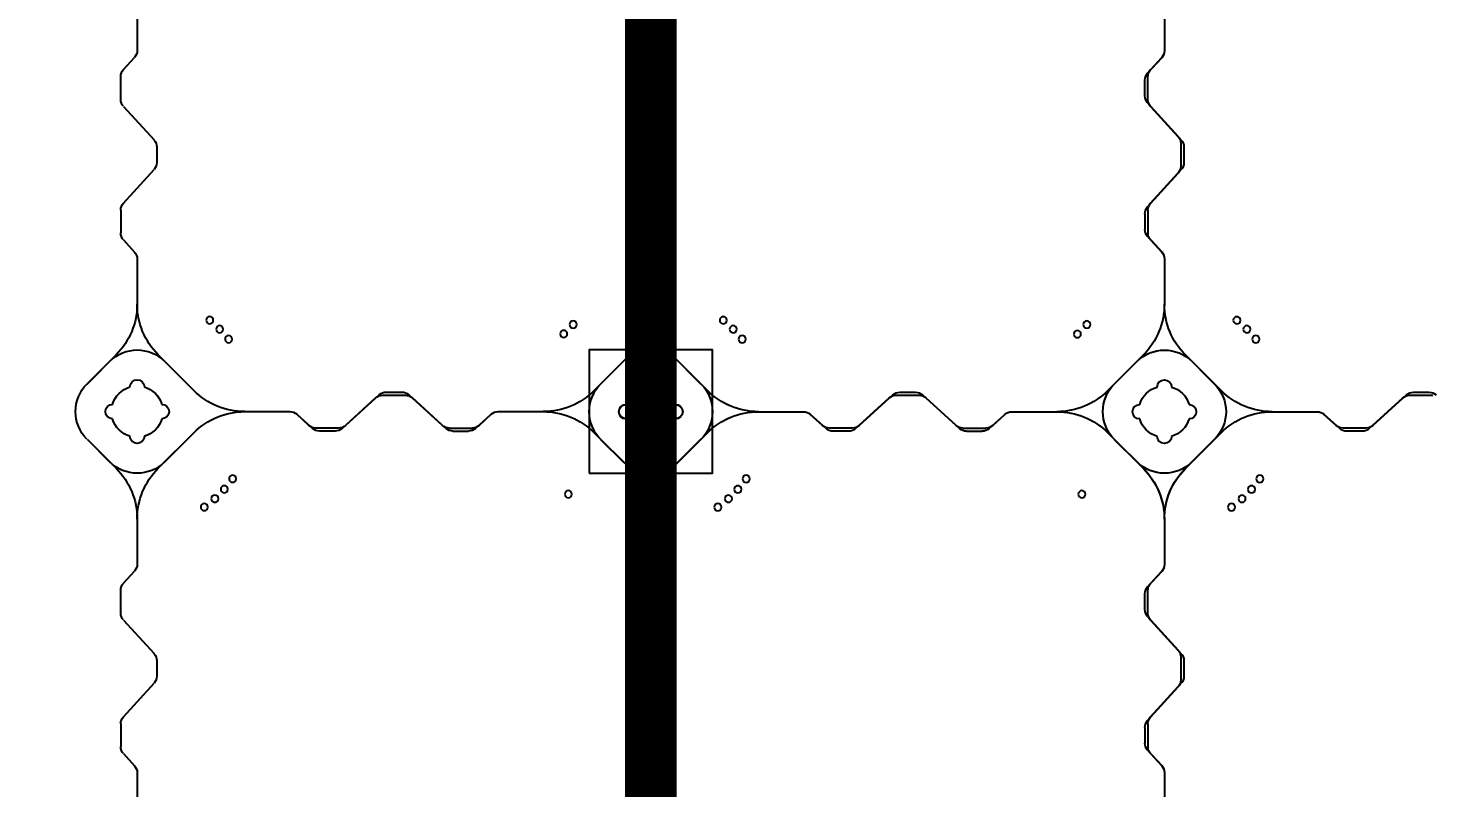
# Model space of a CAD drawing. Header units: millimetres. Extents: x -1612139 to -1260738, y 1141106 to 1536160.
# Drawn here: x -1324625 to -1323259, y 1258945 to 1259685 of the extents above; entities that cross this region are included whole.
import ezdxf

# ---------------------------------------------------------------- set-up
doc = ezdxf.new("R2010")
doc.units = ezdxf.units.MM
doc.header["$LTSCALE"] = 10
doc.layers.get('0').update_dxf_attribs({"linetype": 'CONTINUOUS'})
doc.layers.get('DEFPOINTS').update_dxf_attribs({"linetype": 'CONTINUOUS'})
doc.layers.add('W-FLOAT_BOWL浮筒', color=253, linetype='CONTINUOUS')
doc.styles.add('STANDARD_T3', font='simplex.shx', dxfattribs={"width": 0.7, "bigfont": 'gbcbig.shx'})
doc.dimstyles.new('W&&200', dxfattribs={"dimtxt": 700, "dimasz": 200, "dimexe": 500, "dimexo": 600, "dimgap": 200, "dimtad": 1, "dimdec": 0, "dimzin": 0, "dimdsep": 46, "dimtxsty": 'STANDARD_T3', "dimcen": 0.09, "dimclrd": 1, "dimclre": 1, "dimclrt": 7, "dimazin": 2, "dimtfac": 1, "dimtdec": 0, "dimtix": 1, "dimtmove": 2, "dimatfit": 3, "dimfxl": 100, "dimtolj": 1, "dimtzin": 0, "dimarcsym": 0})

# ---------------------------------------------------------------- blocks, each defined once
blk = doc.blocks.new('蓝色')
at = {"layer": 'W-FLOAT_BOWL浮筒', "color": 5}
for p, q in [((9006.3, -3148.2), (9006.3, -3104.2)), ((9506.3, -3148.4), (9506.3, -3104.2)), ((9506.3, -3148.2), (9506.3, -3104.2)), ((8992.9, -3166.8), (9003.7, -3154.9)), ((9489.9, -3170.3), (9503.7, -3155.1)), ((9492.9, -3166.8), (9503.7, -3154.9)), ((8990.3, -3195.8), (8990.3, -3173.5)), ((9487.3, -3192.3), (9487.3, -3177)), ((9490.3, -3195.8), (9490.3, -3173.5)), ((8992.9, -3202.5), (9022.7, -3235.3)), ((9489.9, -3199), (9519.7, -3231.8)), ((9492.9, -3202.5), (9522.7, -3235.3)), ((9025.3, -3257.3), (9025.3, -3242)), ((9522.3, -3260.8), (9522.3, -3238.5)), ((9525.3, -3257.3), (9525.3, -3242)), ((8992.9, -3296.8), (9022.7, -3264)), ((9489.9, -3300.3), (9519.7, -3267.5)), ((9492.9, -3296.8), (9522.7, -3264)), ((8990.3, -3303.5), (8990.3, -3325.8)), ((9490.3, -3303.5), (9490.3, -3325.8)), ((9487.3, -3307), (9487.3, -3322.3)), ((9489.9, -3329), (9503.7, -3344.2)), ((8992.9, -3332.5), (9003.7, -3344.4)), ((9492.9, -3332.5), (9503.7, -3344.4)), ((9006.3, -3394.9), (9006.3, -3351.1)), ((9506.3, -3394.9), (9506.3, -3350.9)), ((9506.3, -3394.9), (9506.3, -3351.1)), ((8957.5, -3472.8), (8985.8, -3444.5)), ((8957.5, -3472.7), (8979.4, -3450.8)), ((9061.6, -3479.1), (9026.8, -3444.4)), ((9033.2, -3450.8), (9061.5, -3479.1)), ((9451.1, -3479.1), (9485.8, -3444.4)), ((9479.5, -3450.8), (9451.2, -3479.1)), ((9457.5, -3472.8), (9485.8, -3444.5)), ((9457.5, -3472.7), (9479.4, -3450.8)), ((9561.6, -3479.1), (9526.8, -3444.4)), ((9555.2, -3472.8), (9526.8, -3444.5)), ((9533.2, -3450.8), (9555.2, -3472.7)), ((9533.2, -3450.8), (9561.5, -3479.1)), ((9199, -3480.6), (9183.7, -3480.6)), ((9313.7, -3480.6), (9329, -3480.6)), ((9699, -3480.6), (9683.7, -3480.6)), ((9173.5, -3486.2), (9161.6, -3497)), ((9177, -3483.2), (9161.8, -3497)), ((9202.5, -3483.6), (9180.2, -3483.6)), ((9205.7, -3483.2), (9238.5, -3513)), ((9209.2, -3486.2), (9242, -3516)), ((9303.5, -3486.2), (9270.7, -3516)), ((9307, -3483.2), (9274.2, -3513)), ((9310.2, -3483.6), (9332.5, -3483.6)), ((9335.7, -3483.2), (9350.9, -3497)), ((9339.2, -3486.2), (9351.1, -3497)), ((9673.5, -3486.2), (9661.6, -3497)), ((9677, -3483.2), (9661.8, -3497)), ((9702.5, -3483.6), (9680.2, -3483.6)), ((9705.7, -3483.2), (9738.5, -3513)), ((9709.2, -3486.2), (9742, -3516)), ((9110.9, -3499.6), (9155.1, -3499.6)), ((9110.9, -3499.6), (9154.9, -3499.6)), ((9357.6, -3499.6), (9401.6, -3499.6)), ((9357.8, -3499.6), (9401.6, -3499.6)), ((9610.9, -3499.6), (9655.1, -3499.6)), ((9610.9, -3499.6), (9654.9, -3499.6)), ((9026.8, -3554.9), (9061.6, -3520.1)), ((9033.2, -3548.4), (9061.5, -3520.1)), ((9245.2, -3515.6), (9267.5, -3515.6)), ((9248.7, -3518.6), (9264, -3518.6)), ((9485.8, -3554.9), (9451.1, -3520.1)), ((9479.5, -3548.4), (9451.2, -3520.1)), ((9526.8, -3554.9), (9561.6, -3520.1)), ((9533.2, -3548.4), (9561.5, -3520.1)), ((9745.2, -3515.6), (9767.5, -3515.6)), ((9748.7, -3518.6), (9764, -3518.6)), ((8979.4, -3548.4), (8957.5, -3526.5)), ((8957.5, -3526.5), (8985.8, -3554.8)), ((9479.4, -3548.4), (9457.5, -3526.5)), ((9457.5, -3526.5), (9485.8, -3554.8)), ((9555.2, -3526.5), (9526.8, -3554.8)), ((9555.2, -3526.5), (9533.2, -3548.4)), ((9006.3, -3648.2), (9006.3, -3604.2)), ((9506.3, -3648.4), (9506.3, -3604.2)), ((9506.3, -3648.2), (9506.3, -3604.2)), ((8992.9, -3666.8), (9003.7, -3654.9)), ((9489.9, -3670.3), (9503.7, -3655.1)), ((9492.9, -3666.8), (9503.7, -3654.9)), ((8990.3, -3695.8), (8990.3, -3673.5)), ((9487.3, -3692.3), (9487.3, -3677)), ((9490.3, -3695.8), (9490.3, -3673.5)), ((9489.9, -3699), (9519.7, -3731.8)), ((8992.9, -3702.5), (9022.7, -3735.3)), ((9492.9, -3702.5), (9522.7, -3735.3)), ((9522.3, -3760.8), (9522.3, -3738.5)), ((9025.3, -3757.3), (9025.3, -3742)), ((9525.3, -3757.3), (9525.3, -3742)), ((8992.9, -3796.8), (9022.7, -3764)), ((9489.9, -3800.3), (9519.7, -3767.5)), ((9492.9, -3796.8), (9522.7, -3764)), ((8990.3, -3803.5), (8990.3, -3825.8)), ((9487.3, -3807), (9487.3, -3822.3)), ((9490.3, -3803.5), (9490.3, -3825.8)), ((8992.9, -3832.5), (9003.7, -3844.4)), ((9489.9, -3829), (9503.7, -3844.2)), ((9492.9, -3832.5), (9503.7, -3844.4)), ((9506.3, -3894.9), (9506.3, -3850.9)), ((9006.3, -3894.9), (9006.3, -3851.1)), ((9506.3, -3894.9), (9506.3, -3851.1))]:
    blk.add_line(p, q, dxfattribs=at)
for centre in [(9071.6, -3406.7), (9081.9, -3414.9), (9571.6, -3406.7), (9581.9, -3414.9), (9091.1, -3424.1), (9426, -3419.3), (9591.1, -3424.1), (9099.2, -3434.3), (9599.2, -3434.3), (9086.6, -3579.9), (9095.3, -3570.2), (9421.6, -3575.2), (9586.6, -3579.9), (9595.3, -3570.2), (9076.9, -3588.6), (9430.8, -3584.4), (9576.9, -3588.6)]:
    blk.add_circle(centre, 3.5, dxfattribs=at)
for centre, radius, start, end in [((8996.3, -3148.2), 10, 317.7263, 0), ((9496.3, -3148.2), 10, 317.7263, 0), ((9496.3, -3148.4), 10, 317.7263, 0), ((9000.3, -3173.5), 10, 137.7263, 180), ((9500.3, -3173.5), 10, 137.7263, 180), ((9497.3, -3177), 10, 137.7263, 180), ((9497.3, -3192.3), 10, 180, 222.2737), ((9000.3, -3195.8), 10, 180, 222.2737), ((9500.3, -3195.8), 10, 180, 222.2737), ((9015.3, -3242), 10, 0, 42.2737), ((9512.3, -3238.5), 10, 0, 42.2737), ((9515.3, -3242), 10, 0, 42.2737), ((9015.3, -3257.3), 10, 317.7263, 0), ((9512.3, -3260.8), 10, 317.7263, 0), ((9515.3, -3257.3), 10, 317.7263, 0), ((9000.3, -3303.5), 10, 137.7263, 180), ((9497.3, -3307), 10, 137.7263, 180), ((9500.3, -3303.5), 10, 137.7263, 180), ((9000.3, -3325.8), 10, 180, 222.2737), ((9497.3, -3322.3), 10, 180, 222.2737), ((9500.3, -3325.8), 10, 180, 222.2737), ((8996.3, -3351.1), 10, 0, 42.2737), ((9496.3, -3350.9), 10, 0, 42.2737), ((9496.3, -3351.1), 10, 0, 42.2737), ((8936.3, -3395), 70, 315, 0), ((9076.3, -3394.9), 70, 180, 225), ((9436.3, -3394.9), 70, 315, 0), ((9436.3, -3395), 70, 315, 0), ((9576.3, -3394.9), 70, 180, 225), ((9576.3, -3395), 70, 180, 225), ((9006.3, -3477.7), 38, 45, 135), ((9506.3, -3477.7), 38, 45, 135), ((9506.4, -3477.7), 38, 45, 135), ((8984.4, -3499.6), 38, 135, 225), ((8984.4, -3499.7), 38, 135, 225), ((9006.3, -3499.6), 25, 106.2602, 163.7398), ((9006.3, -3499.6), 25, 106.2602, 163.7398), ((9006.3, -3475.6), 7, 0, 180), ((9006.3, -3475.6), 7, 0, 180), ((9006.3, -3499.6), 25, 16.2602, 73.7398), ((9006.3, -3499.6), 25, 16.2602, 73.7398), ((9111, -3429.6), 70, 225, 270), ((9111.1, -3429.6), 70, 225, 270), ((9183.7, -3490.6), 10, 90, 132.2737), ((9199, -3490.6), 10, 47.7263, 90), ((9313.7, -3490.6), 10, 90, 132.2737), ((9329, -3490.6), 10, 47.7263, 90), ((9401.6, -3429.6), 70, 270, 315), ((9401.7, -3429.6), 70, 270, 315), ((9484.4, -3499.6), 38, 135, 225), ((9484.4, -3499.7), 38, 135, 225), ((9506.3, -3499.6), 25, 106.2602, 163.7398), ((9506.3, -3499.6), 25, 106.2602, 163.7398), ((9506.3, -3499.6), 25, 106.2602, 163.7398), ((9506.3, -3499.6), 25, 106.2602, 163.7398), ((9506.3, -3475.6), 7, 0, 180), ((9506.3, -3475.6), 7, 0, 180), ((9506.3, -3475.6), 7, 0, 180), ((9506.3, -3475.6), 7, 0, 180), ((9506.3, -3499.6), 25, 16.2602, 73.7398), ((9506.3, -3499.6), 25, 16.2602, 73.7398), ((9506.3, -3499.6), 25, 16.2602, 73.7398), ((9506.3, -3499.6), 25, 16.2602, 73.7398), ((9528.3, -3499.6), 38, 315, 45), ((9528.3, -3499.7), 38, 315, 45), ((9611, -3429.6), 70, 225, 270), ((9611.1, -3429.6), 70, 225, 270), ((9683.7, -3490.6), 10, 90, 132.2737), ((9699, -3490.6), 10, 47.7263, 90), ((8982.3, -3499.6), 7, 90, 270), ((8982.3, -3499.6), 7, 90, 270), ((9030.3, -3499.6), 7, 270, 90), ((9030.3, -3499.6), 7, 270, 90), ((9180.2, -3493.6), 10, 90, 132.2737), ((9202.5, -3493.6), 10, 47.7263, 90), ((9310.2, -3493.6), 10, 90, 132.2737), ((9332.5, -3493.6), 10, 47.7263, 90), ((9482.3, -3499.6), 7, 90, 270), ((9482.3, -3499.6), 7, 90, 270), ((9482.3, -3499.6), 7, 90, 270), ((9482.3, -3499.6), 7, 90, 270), ((9530.3, -3499.6), 7, 270, 90), ((9530.3, -3499.6), 7, 270, 90), ((9530.3, -3499.6), 7, 270, 90), ((9530.3, -3499.6), 7, 270, 90), ((9680.2, -3493.6), 10, 90, 132.2737), ((9702.5, -3493.6), 10, 47.7263, 90), ((9006.3, -3499.6), 25, 196.2602, 253.7398), ((9006.3, -3499.6), 25, 196.2602, 253.7398), ((9006.3, -3499.6), 25, 286.2602, 343.7398), ((9006.3, -3499.6), 25, 286.2602, 343.7398), ((9111, -3569.6), 70, 90, 135), ((9111.1, -3569.6), 70, 90, 135), ((9154.9, -3489.6), 10, 270, 312.2737), ((9155.1, -3489.6), 10, 270, 312.2737), ((9357.6, -3489.6), 10, 227.7263, 270), ((9357.8, -3489.6), 10, 227.7263, 270), ((9401.6, -3569.6), 70, 45, 90), ((9401.7, -3569.6), 70, 45, 90), ((9506.3, -3499.6), 25, 196.2602, 253.7398), ((9506.3, -3499.6), 25, 196.2602, 253.7398), ((9506.3, -3499.6), 25, 196.2602, 253.7398), ((9506.3, -3499.6), 25, 196.2602, 253.7398), ((9506.3, -3499.6), 25, 286.2602, 343.7398), ((9506.3, -3499.6), 25, 286.2602, 343.7398), ((9506.3, -3499.6), 25, 286.2602, 343.7398), ((9506.3, -3499.6), 25, 286.2602, 343.7398), ((9611, -3569.6), 70, 90, 135), ((9611.1, -3569.6), 70, 90, 135), ((9654.9, -3489.6), 10, 270, 312.2737), ((9655.1, -3489.6), 10, 270, 312.2737), ((9245.2, -3505.6), 10, 227.7263, 270), ((9248.7, -3508.6), 10, 227.7263, 270), ((9264, -3508.6), 10, 270, 312.2737), ((9267.5, -3505.6), 10, 270, 312.2737), ((9745.2, -3505.6), 10, 227.7263, 270), ((9748.7, -3508.6), 10, 227.7263, 270), ((9764, -3508.6), 10, 270, 312.2737), ((9006.3, -3523.6), 7, 180, 0), ((9006.3, -3523.6), 7, 180, 0), ((9506.3, -3523.6), 7, 180, 0), ((9506.3, -3523.6), 7, 180, 0), ((9506.3, -3523.6), 7, 180, 0), ((9506.3, -3523.6), 7, 180, 0), ((9006.3, -3521.6), 38, 225, 315), ((9506.3, -3521.6), 38, 225, 315), ((9506.4, -3521.6), 38, 225, 315), ((8936.3, -3604.3), 70, 0, 45), ((9076.3, -3604.3), 70, 135, 180), ((9436.3, -3604.3), 70, 0, 45), ((9436.3, -3604.3), 70, 0, 45), ((9576.3, -3604.3), 70, 135, 180), ((9576.3, -3604.3), 70, 135, 180), ((8996.3, -3648.2), 10, 317.7263, 0), ((9496.3, -3648.2), 10, 317.7263, 0), ((9496.3, -3648.4), 10, 317.7263, 0), ((9000.3, -3673.5), 10, 137.7263, 180), ((9497.3, -3677), 10, 137.7263, 180), ((9500.3, -3673.5), 10, 137.7263, 180), ((9000.3, -3695.8), 10, 180, 222.2737), ((9497.3, -3692.3), 10, 180, 222.2737), ((9500.3, -3695.8), 10, 180, 222.2737), ((9015.3, -3742), 10, 0, 42.2737), ((9512.3, -3738.5), 10, 0, 42.2737), ((9515.3, -3742), 10, 0, 42.2737), ((9015.3, -3757.3), 10, 317.7263, 0), ((9512.3, -3760.8), 10, 317.7263, 0), ((9515.3, -3757.3), 10, 317.7263, 0), ((9000.3, -3803.5), 10, 137.7263, 180), ((9497.3, -3807), 10, 137.7263, 180), ((9500.3, -3803.5), 10, 137.7263, 180), ((9497.3, -3822.3), 10, 180, 222.2737), ((9000.3, -3825.8), 10, 180, 222.2737), ((9500.3, -3825.8), 10, 180, 222.2737), ((8996.3, -3851.1), 10, 0, 42.2737), ((9496.3, -3850.9), 10, 0, 42.2737), ((9496.3, -3851.1), 10, 0, 42.2737)]:
    blk.add_arc(centre, radius, start, end, dxfattribs=at)
blk = doc.blocks.new('橙色')
at = {"layer": 'W-FLOAT_BOWL浮筒', "color": 30}
for p, q in [((9000, -2648.5), (9000, -2604.6)), ((9500, -2648.7), (9500, -2604.6)), ((8986.6, -2667.1), (8997.4, -2655.3)), ((9483.6, -2670.6), (9497.4, -2655.5)), ((8984, -2696.1), (8984, -2673.9)), ((9481, -2692.6), (9481, -2677.4)), ((8986.6, -2702.9), (9016.4, -2735.6)), ((9483.6, -2699.4), (9513.4, -2732.1)), ((9019, -2757.6), (9019, -2742.4)), ((9516, -2761.1), (9516, -2738.9)), ((8986.6, -2797.1), (9016.4, -2764.4)), ((9483.6, -2800.6), (9513.4, -2767.9)), ((8984, -2803.9), (8984, -2826.1)), ((9481, -2807.4), (9481, -2822.6)), ((8986.6, -2832.9), (8997.4, -2844.7)), ((9483.6, -2829.4), (9497.4, -2844.5)), ((9000, -2895.3), (9000, -2851.5)), ((9500, -2895.3), (9500, -2851.3)), ((8951.2, -2973.2), (8979.5, -2944.8)), ((9055.2, -2979.5), (9020.5, -2944.8)), ((9444.8, -2979.5), (9479.5, -2944.8)), ((9548.8, -2973.2), (9520.5, -2944.8)), ((8951.2, -2973.1), (8973.1, -2951.2)), ((9026.8, -2951.2), (9055.2, -2979.5)), ((9473.2, -2951.2), (9444.8, -2979.5)), ((9526.9, -2951.2), (9548.8, -2973.1)), ((9167.1, -2986.6), (9155.3, -2997.4)), ((9170.6, -2983.6), (9155.5, -2997.4)), ((9196.1, -2984), (9173.9, -2984)), ((9192.6, -2981), (9177.4, -2981)), ((9199.4, -2983.6), (9232.1, -3013.4)), ((9202.9, -2986.6), (9235.6, -3016.4)), ((9297.1, -2986.6), (9264.4, -3016.4)), ((9300.6, -2983.6), (9267.9, -3013.4)), ((9303.9, -2984), (9326.1, -2984)), ((9307.4, -2981), (9322.6, -2981)), ((9329.4, -2983.6), (9344.5, -2997.4)), ((9332.9, -2986.6), (9344.7, -2997.4)), ((9104.6, -3000), (9148.7, -3000)), ((9104.6, -3000), (9148.5, -3000)), ((9351.3, -3000), (9395.3, -3000)), ((9351.5, -3000), (9395.3, -3000)), ((9238.9, -3016), (9261.1, -3016)), ((8951.2, -3026.8), (8979.5, -3055.2)), ((8973.1, -3048.8), (8951.2, -3026.9)), ((9020.5, -3055.2), (9055.2, -3020.5)), ((9026.8, -3048.8), (9055.2, -3020.5)), ((9242.4, -3019), (9257.6, -3019)), ((9473.2, -3048.8), (9444.8, -3020.5)), ((9479.5, -3055.2), (9444.8, -3020.5)), ((9548.8, -3026.8), (9520.5, -3055.2)), ((9548.8, -3026.9), (9526.9, -3048.8)), ((9000, -3148.5), (9000, -3104.6)), ((9500, -3148.7), (9500, -3104.6)), ((8986.6, -3167.1), (8997.4, -3155.3)), ((9483.6, -3170.6), (9497.4, -3155.5)), ((8984, -3196.1), (8984, -3173.9)), ((9481, -3192.6), (9481, -3177.4)), ((8986.6, -3202.9), (9016.4, -3235.6)), ((9483.6, -3199.4), (9513.4, -3232.1)), ((9019, -3257.6), (9019, -3242.4)), ((9516, -3261.1), (9516, -3238.9)), ((8986.6, -3297.1), (9016.4, -3264.4)), ((9483.6, -3300.6), (9513.4, -3267.9)), ((8984, -3303.9), (8984, -3326.1)), ((9481, -3307.4), (9481, -3322.6)), ((9483.6, -3329.4), (9497.4, -3344.5)), ((8986.6, -3332.9), (8997.4, -3344.7)), ((9000, -3395.3), (9000, -3351.5)), ((9500, -3395.3), (9500, -3351.3))]:
    blk.add_line(p, q, dxfattribs=at)
for centre in [(9065.3, -2907.1), (9075.6, -2915.2), (9084.8, -2924.4), (9419.7, -2919.7), (9092.9, -2934.7), (9089, -3070.6), (9415.2, -3075.6), (9070.6, -3089), (9080.3, -3080.3), (9424.4, -3084.8)]:
    blk.add_circle(centre, 3.5, dxfattribs=at)
for centre, radius, start, end in [((8990, -2648.5), 10, 317.7263, 0), ((9490, -2648.7), 10, 317.7263, 0), ((8994, -2673.9), 10, 137.7263, 180), ((9491, -2677.4), 10, 137.7263, 180), ((8994, -2696.1), 10, 180, 222.2737), ((9491, -2692.6), 10, 180, 222.2737), ((9009, -2742.4), 10, 0, 42.2737), ((9506, -2738.9), 10, 0, 42.2737), ((9009, -2757.6), 10, 317.7263, 0), ((9506, -2761.1), 10, 317.7263, 0), ((8994, -2803.9), 10, 137.7263, 180), ((9491, -2807.4), 10, 137.7263, 180), ((8994, -2826.1), 10, 180, 222.2737), ((9491, -2822.6), 10, 180, 222.2737), ((8990, -2851.5), 10, 0, 42.2737), ((9490, -2851.3), 10, 0, 42.2737), ((8930, -2895.3), 70, 315, 0), ((9070, -2895.3), 70, 180, 225), ((9430, -2895.3), 70, 315, 0), ((9570, -2895.3), 70, 180, 225), ((9000, -2978), 38, 45, 135), ((9500, -2978), 38, 45, 135), ((8978, -3000), 38, 135, 225), ((8978, -3000), 38, 135, 225), ((9000, -3000), 25, 106.2602, 163.7398), ((9000, -3000), 25, 106.2602, 163.7398), ((9000, -2976), 7, 0, 180), ((9000, -2976), 7, 0, 180), ((9000, -3000), 25, 16.2602, 73.7398), ((9000, -3000), 25, 16.2602, 73.7398), ((9500, -3000), 25, 106.2602, 163.7398), ((9500, -3000), 25, 106.2602, 163.7398), ((9500, -2976), 7, 0, 180), ((9500, -2976), 7, 0, 180), ((9500, -3000), 25, 16.2602, 73.7398), ((9500, -3000), 25, 16.2602, 73.7398), ((9522, -3000), 38, 315, 45), ((9522, -3000), 38, 315, 45), ((9104.7, -2930), 70, 225, 270), ((9104.7, -2930), 70, 225, 270), ((9173.9, -2994), 10, 90, 132.2737), ((9177.4, -2991), 10, 90, 132.2737), ((9192.6, -2991), 10, 47.7263, 90), ((9196.1, -2994), 10, 47.7263, 90), ((9303.9, -2994), 10, 90, 132.2737), ((9307.4, -2991), 10, 90, 132.2737), ((9322.6, -2991), 10, 47.7263, 90), ((9326.1, -2994), 10, 47.7263, 90), ((9395.3, -2930), 70, 270, 315), ((9395.3, -2930), 70, 270, 315), ((8976, -3000), 7, 90, 270), ((8976, -3000), 7, 90, 270), ((9024, -3000), 7, 270, 90), ((9024, -3000), 7, 270, 90), ((9104.7, -3070), 70, 90, 135), ((9104.7, -3070), 70, 90, 135), ((9148.5, -2990), 10, 270, 312.2737), ((9148.7, -2990), 10, 270, 312.2737), ((9351.3, -2990), 10, 227.7263, 270), ((9351.5, -2990), 10, 227.7263, 270), ((9395.3, -3070), 70, 45, 90), ((9395.3, -3070), 70, 45, 90), ((9476, -3000), 7, 90, 270), ((9476, -3000), 7, 90, 270), ((9524, -3000), 7, 270, 90), ((9524, -3000), 7, 270, 90), ((9000, -3000), 25, 196.2602, 253.7398), ((9000, -3000), 25, 196.2602, 253.7398), ((9000, -3000), 25, 286.2602, 343.7398), ((9000, -3000), 25, 286.2602, 343.7398), ((9238.9, -3006), 10, 227.7263, 270), ((9242.4, -3009), 10, 227.7263, 270), ((9257.6, -3009), 10, 270, 312.2737), ((9261.1, -3006), 10, 270, 312.2737), ((9500, -3000), 25, 196.2602, 253.7398), ((9500, -3000), 25, 196.2602, 253.7398), ((9500, -3000), 25, 286.2602, 343.7398), ((9500, -3000), 25, 286.2602, 343.7398), ((9000, -3024), 7, 180, 0), ((9000, -3024), 7, 180, 0), ((9500, -3024), 7, 180, 0), ((9500, -3024), 7, 180, 0), ((9000, -3022), 38, 225, 315), ((8930, -3104.7), 70, 0, 45), ((9070, -3104.7), 70, 135, 180), ((9500, -3022), 38, 225, 315), ((9430, -3104.7), 70, 0, 45), ((9570, -3104.7), 70, 135, 180), ((8990, -3148.5), 10, 317.7263, 0), ((9490, -3148.7), 10, 317.7263, 0), ((8994, -3173.9), 10, 137.7263, 180), ((9491, -3177.4), 10, 137.7263, 180), ((9491, -3192.6), 10, 180, 222.2737), ((8994, -3196.1), 10, 180, 222.2737), ((9009, -3242.4), 10, 0, 42.2737), ((9506, -3238.9), 10, 0, 42.2737), ((9009, -3257.6), 10, 317.7263, 0), ((9506, -3261.1), 10, 317.7263, 0), ((8994, -3303.9), 10, 137.7263, 180), ((9491, -3307.4), 10, 137.7263, 180), ((8994, -3326.1), 10, 180, 222.2737), ((9491, -3322.6), 10, 180, 222.2737), ((8990, -3351.5), 10, 0, 42.2737), ((9490, -3351.3), 10, 0, 42.2737)]:
    blk.add_arc(centre, radius, start, end, dxfattribs=at)
blk = doc.blocks.new('*D193')
at = {"color": 1, "lineweight": -2, "transparency": 16777216}
for p, q in [((-1333518.8, 1269731.8), (-1333518.8, 1270331.8)), ((-1324518.8, 1269731.8), (-1324518.8, 1270331.8)), ((-1324718.8, 1269831.8), (-1333318.8, 1269831.8))]:
    blk.add_line(p, q, dxfattribs=at)
at = {"color": 1, "transparency": 16777216}
for points in [[(-1333318.8, 1269865.1), (-1333318.8, 1269798.5), (-1333518.8, 1269831.8)], [(-1324718.8, 1269865.1), (-1324718.8, 1269798.5), (-1324518.8, 1269831.8)]]:
    blk.add_solid(points, dxfattribs=at)
at = {"layer": 'DEFPOINTS', "color": 0, "transparency": 16777216}
for p in [(-1333518.8, 1269831.8), (-1324518.8, 1268311.5), (-1333518.8, 1256311.5)]:
    blk.add_point(p, dxfattribs=at)
at = {"color": 7, "transparency": 16777216, "insert": (-1329018.8, 1270381.8), "char_height": 700, "attachment_point": 5, "style": 'STANDARD_T3'}
blk.add_mtext('\\A1;9000', dxfattribs=at)
blk = doc.blocks.new('*D183')
at = {"color": 1, "lineweight": -2, "transparency": 16777216}
for p, q in [((-1333518.8, 1271320.9), (-1333518.8, 1271920.9)), ((-1311518.8, 1271320.9), (-1311518.8, 1271920.9)), ((-1333318.8, 1271420.9), (-1311718.8, 1271420.9))]:
    blk.add_line(p, q, dxfattribs=at)
at = {"color": 1, "transparency": 16777216}
for points in [[(-1333318.8, 1271454.3), (-1333318.8, 1271387.6), (-1333518.8, 1271420.9)], [(-1311718.8, 1271454.3), (-1311718.8, 1271387.6), (-1311518.8, 1271420.9)]]:
    blk.add_solid(points, dxfattribs=at)
at = {"layer": 'DEFPOINTS', "color": 0, "transparency": 16777216}
for p in [(-1311518.8, 1271420.9), (-1333518.8, 1256311.5), (-1311518.8, 1253811.5)]:
    blk.add_point(p, dxfattribs=at)
at = {"color": 7, "transparency": 16777216, "insert": (-1321828.2, 1271970.9), "char_height": 700, "attachment_point": 5, "style": 'STANDARD_T3'}
blk.add_mtext('\\A1;22000', dxfattribs=at)
blk = doc.blocks.new('LGZ')
at = {"color": 6}
blk.add_lwpolyline([(-60, -60), (60, -60), (60, 60), (-60, 60)], close=True, dxfattribs=at)

msp = doc.modelspace()

# ---------------------------------------------------------------- linework, layer by layer
at = {"color": 6, "const_width": 50}
msp.add_lwpolyline([(-1333018.8, 1255811.5), (-1324018.8, 1255811.5), (-1324018.8, 1267811.5), (-1323018.8, 1267811.5), (-1323018.8, 1255811.5), (-1313018.8, 1255811.5), (-1313018.8, 1267811.5), (-1312018.8, 1267811.5), (-1312018.8, 1253811.5)], dxfattribs=at)

# ---------------------------------------------------------------- block references
at = {"xscale": -1, "rotation": 180}
for name, p in [('橙色', (-1333518.8, 1256311.5)), ('蓝色', (-1333025.2, 1255811.8))]:
    msp.add_blockref(name, p, dxfattribs=at)
msp.add_blockref('LGZ', (-1324018.8, 1259311.5))

# ---------------------------------------------------------------- dimensions: what is measured, and where the dimension line sits
dim = msp.add_linear_dim(base=(-1311518.8, 1271420.9), p1=(-1333518.8, 1256311.5), p2=(-1311518.8, 1253811.5), dimstyle='W&&200', override={"dimfxlon": 1})
dim.commit()
dim.dimension.update_dxf_attribs({"geometry": '*D183', "text_midpoint": (-1321828.2, 1271970.9), "dimtype": 160})
dim = msp.add_linear_dim(base=(-1333518.8, 1269831.8), p1=(-1324518.8, 1268311.5), p2=(-1333518.8, 1256311.5), dimstyle='W&&200', override={"dimfxlon": 1})
dim.commit()
dim.dimension.update_dxf_attribs({"geometry": '*D193', "text_midpoint": (-1329018.8, 1270381.8)})

doc.saveas('drawing.dxf')
